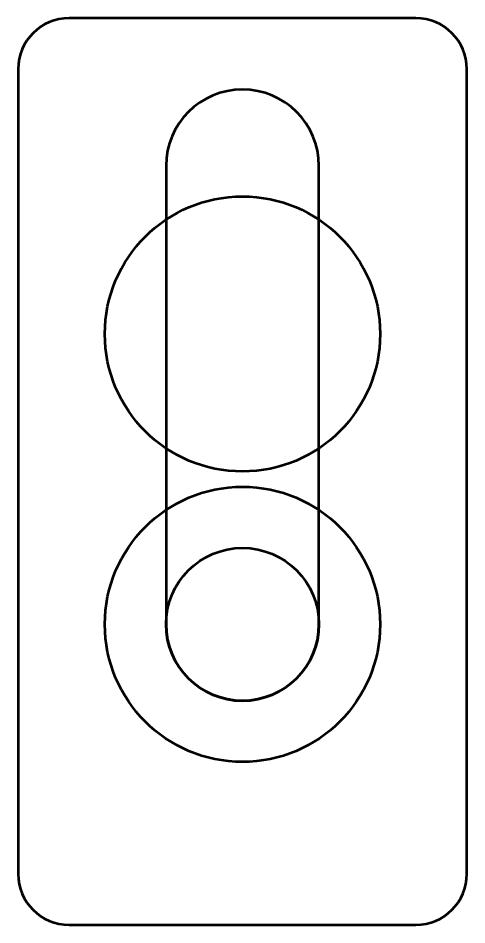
# Model space of a CAD drawing. Header units: centimetres. Extents: x -11.5 to 11.4, y -9.7 to 14.2.
# Drawn here: x -2.2 to 2.2, y -0.7 to 8.2 of the extents above; entities that cross this region are included whole.
import ezdxf

# ---------------------------------------------------------------- set-up
doc = ezdxf.new("R2010")
doc.units = ezdxf.units.CM
doc.header["$MEASUREMENT"] = 0
doc.layers.add('Layer 1', color=7, linetype='Continuous')

msp = doc.modelspace()

# ---------------------------------------------------------------- linework, layer by layer
at = {"layer": 'Layer 1', "lineweight": 53}
msp.add_ellipse((0.00001, 5.09999), major_axis=(0, 1.35001), ratio=1, dxfattribs=at)
at = {"layer": 'Layer 1', "color": 4, "lineweight": 53}
for centre, major_axis in [((0.00001, 2.24997), (0, 1.35001)), ((0, 2.24998), (0, 0.75))]:
    msp.add_ellipse(centre, major_axis=major_axis, ratio=1, dxfattribs=at)
at = {"layer": 'Layer 1', "lineweight": 53}
for points, knots in [([(-2.2, -0.2), (-2.2, -0.2), (-2.2, 7.7), (-2.2, 7.7), (-2.2, 7.7), (-2.2, 7.97614), (-1.97614, 8.2), (-1.7, 8.2), (-1.7, 8.2), (-1.7, 8.2), (1.7, 8.2), (1.7, 8.2), (1.7, 8.2), (1.97614, 8.2), (2.2, 7.97614), (2.2, 7.7), (2.2, 7.7), (2.2, 7.7), (2.2, -0.2), (2.2, -0.2), (2.2, -0.2), (2.2, -0.47614), (1.97614, -0.7), (1.7, -0.7), (1.7, -0.7), (1.7, -0.7), (-1.7, -0.7), (-1.7, -0.7), (-1.7, -0.7), (-1.97614, -0.7), (-2.2, -0.47614), (-2.2, -0.2)], [0, 0, 0, 0, 0.1111111, 0.1111111, 0.1111111, 0.1111111, 0.2222222, 0.2222222, 0.2222222, 0.2222222, 0.3333333, 0.3333333, 0.3333333, 0.3333333, 0.4444444, 0.4444444, 0.4444444, 0.4444444, 0.5555556, 0.5555556, 0.5555556, 0.5555556, 0.6666667, 0.6666667, 0.6666667, 0.6666667, 0.7777778, 0.7777778, 0.7777778, 0.7777778, 1, 1, 1, 1]), ([(0.75, 6.75001), (0.75, 6.75001), (0.75, 2.24999), (0.75, 2.24999), (0.75, 2.24999), (0.75, 1.83577), (0.41421, 1.49999), (0, 1.49999), (0, 1.49999), (-0.41421, 1.49999), (-0.75, 1.83577), (-0.75, 2.24999), (-0.75, 2.24999), (-0.75, 2.24999), (-0.75, 6.75001), (-0.75, 6.75001), (-0.75, 6.75001), (-0.75, 7.16422), (-0.41421, 7.50001), (0, 7.50001), (0, 7.50001), (0.41421, 7.50001), (0.75, 7.16422), (0.75, 6.75001)], [0, 0, 0, 0, 0.1428571, 0.1428571, 0.1428571, 0.1428571, 0.2857143, 0.2857143, 0.2857143, 0.2857143, 0.4285714, 0.4285714, 0.4285714, 0.4285714, 0.5714286, 0.5714286, 0.5714286, 0.5714286, 0.7142857, 0.7142857, 0.7142857, 0.7142857, 1, 1, 1, 1])]:
    msp.add_open_spline(points, degree=3, knots=knots, dxfattribs=at)

doc.saveas('drawing.dxf')
